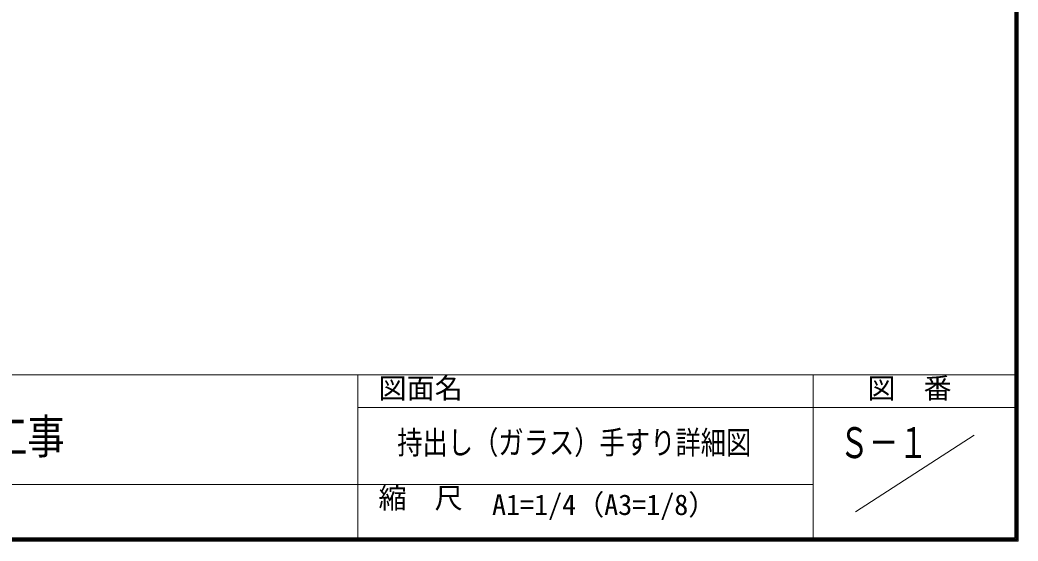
# Model space of a CAD drawing. Units: millimetres at full size; details may follow other scales. Extents: x -3475 to 3471, y -1129 to 1133.
# Drawn here: x -1000 to -273, y -1129 to -749 of the extents above; entities that cross this region are included whole.
import ezdxf
from ezdxf.enums import TextEntityAlignment as Align

# ---------------------------------------------------------------- set-up
doc = ezdxf.new("R2010")
doc.units = ezdxf.units.MM
doc.header["$LTSCALE"] = 4
for name, color, linetype, lineweight in [('0-0_0', 7, 'Continuous', 9), ('1-1_MOJI', 4, 'Continuous', 5), ('1-3_WAKU', 7, 'Continuous', 9)]:
    doc.layers.add(name, color=color, linetype=linetype, lineweight=lineweight)
doc.styles.add('ＭＳ ゴシック', font='')
doc.styles.get('ＭＳ ゴシック').set_extended_font_data('MS Gothic')

msp = doc.modelspace()

# ---------------------------------------------------------------- linework, layer by layer
at = {"layer": '1-3_WAKU'}
for p, q in [((-275.404, -1126.71), (-275.404, 1130.89)), ((-274.804, -1127.31), (-274.804, 1131.49)), ((-274.204, -1127.91), (-274.204, 1132.09)), ((-273.604, -1128.51), (-273.604, 1132.69)), ((-273.004, -1129.11), (-273.004, 1133.29)), ((-3474.204, -1007.91), (-274.204, -1007.91)), ((-754.204, -1007.91), (-754.204, -1127.91)), ((-422.204, -1007.91), (-422.204, -1127.91)), ((-754.204, -1031.91), (-274.204, -1031.91)), ((-391.37, -1107.91), (-305.037, -1051.91)), ((-1430.204, -1087.91), (-422.204, -1087.91)), ((-3473.604, -1127.31), (-274.804, -1127.31)), ((-3473.004, -1126.71), (-275.404, -1126.71)), ((-3475.404, -1129.11), (-273.004, -1129.11)), ((-3474.804, -1128.51), (-273.604, -1128.51)), ((-3474.204, -1127.91), (-274.204, -1127.91))]:
    msp.add_line(p, q, dxfattribs=at)

# ---------------------------------------------------------------- texts
at = {"layer": '0-0_0', "style": 'ＭＳ ゴシック'}
for s, height, width, p in [('（仮称）＊＊＊＊＊＊新築工事', 25.02, 0.8, (-1349.959, -1072.936)), ('持出し（ガラス）手すり詳細図', 16.89, 0.8, (-725.455, -1070.818)), ('Ｓ－１', 22.52, 0.7, (-403.187, -1075.423))]:
    msp.add_text(s, height=height, dxfattribs=dict(at, width=width)).set_placement(p, align=Align.BOTTOM_LEFT)
msp.add_text('A1=1/4（A3=1/8）', height=15.01, dxfattribs=at).set_placement((-656.359, -1114.668), align=Align.BOTTOM_LEFT)
at = {"layer": '1-1_MOJI', "color": 6, "style": 'ＭＳ ゴシック'}
for s, p in [('図面名', (-739.096, -1029.751)), ('図  番', (-382.78, -1029.751)), ('縮  尺', (-739.096, -1109.751))]:
    msp.add_text(s, height=15.01, dxfattribs=at).set_placement(p, align=Align.BOTTOM_LEFT)

doc.saveas('drawing.dxf')
